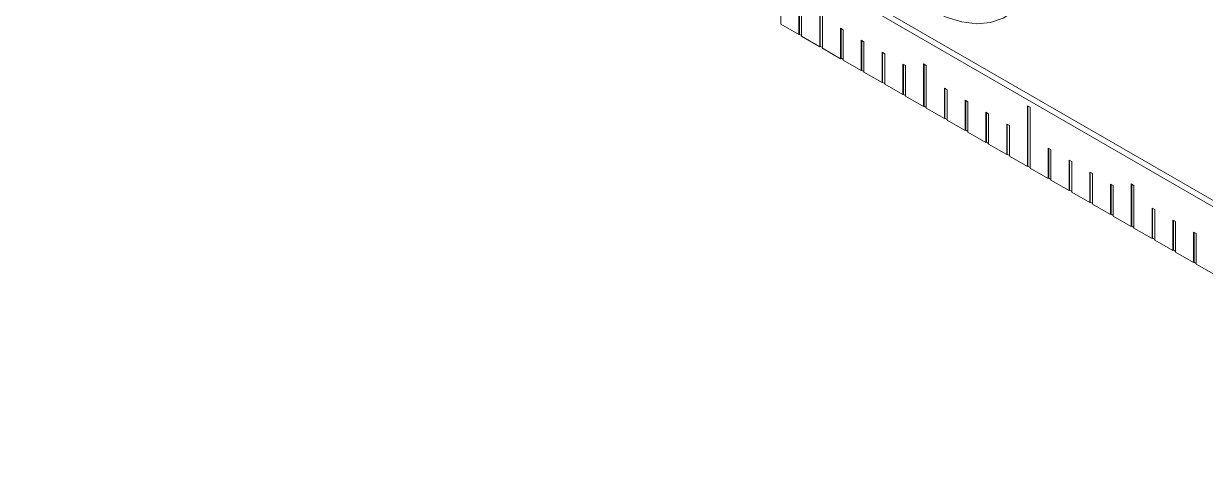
# Model space of a CAD drawing. Header units: millimetres. Extents: x 2 to 278, y 1 to 215.
# Drawn here: x 172.35 to 192.46, y 174.92 to 182.66 of the extents above; entities that cross this region are included whole.
import ezdxf

# ---------------------------------------------------------------- set-up
doc = ezdxf.new("R2010")
doc.units = ezdxf.units.MM

msp = doc.modelspace()

# ---------------------------------------------------------------- linework, layer by layer
at = {"color": 7, "linetype": 'Continuous', "lineweight": 0}
for p, q in [((161.262, 197.735), (267.328, 136.505)), ((161.172, 197.683), (267.238, 136.453)), ((185.898, 182.268), (185.898, 183.305)), ((185.907, 182.274), (185.907, 183.3)), ((185.943, 182.243), (185.943, 183.28)), ((185.236, 182.651), (185.236, 183.169)), ((185.544, 182.473), (185.544, 182.991)), ((185.553, 182.478), (185.553, 182.986)), ((185.589, 182.447), (185.589, 182.965)), ((185.236, 182.651), (185.544, 182.473)), ((185.553, 182.478), (185.544, 182.473)), ((185.553, 182.478), (185.589, 182.457)), ((185.589, 182.447), (185.898, 182.268)), ((186.252, 182.583), (186.296, 182.557)), ((186.252, 182.064), (186.252, 182.583)), ((186.261, 182.07), (186.261, 182.578)), ((186.296, 182.038), (186.296, 182.557)), ((185.907, 182.274), (185.898, 182.268)), ((185.907, 182.274), (185.943, 182.253)), ((186.605, 182.379), (186.65, 182.353)), ((186.605, 181.86), (186.605, 182.379)), ((186.614, 181.865), (186.614, 182.374)), ((186.65, 181.834), (186.65, 182.353)), ((185.943, 182.243), (186.252, 182.064)), ((186.261, 182.07), (186.252, 182.064)), ((186.261, 182.07), (186.296, 182.049)), ((186.959, 182.175), (187.004, 182.149)), ((186.959, 181.656), (186.959, 182.175)), ((186.968, 181.661), (186.968, 182.169)), ((187.004, 181.63), (187.004, 182.149)), ((186.296, 182.038), (186.605, 181.86)), ((186.614, 181.865), (186.605, 181.86)), ((186.614, 181.865), (186.65, 181.845)), ((187.312, 181.971), (187.357, 181.945)), ((187.312, 181.452), (187.312, 181.971)), ((187.321, 181.457), (187.321, 181.965)), ((187.357, 181.426), (187.357, 181.945)), ((187.666, 181.974), (187.711, 181.948)), ((187.666, 181.248), (187.666, 181.974)), ((187.675, 181.253), (187.675, 181.969)), ((187.711, 181.222), (187.711, 181.948)), ((186.65, 181.834), (186.959, 181.656)), ((186.968, 181.661), (186.959, 181.656)), ((186.968, 181.661), (187.004, 181.641)), ((187.004, 181.63), (187.312, 181.452)), ((187.321, 181.457), (187.312, 181.452)), ((187.321, 181.457), (187.357, 181.437)), ((188.019, 181.562), (188.064, 181.536)), ((188.019, 181.044), (188.019, 181.562)), ((188.028, 181.049), (188.028, 181.557)), ((188.064, 181.018), (188.064, 181.536)), ((187.357, 181.426), (187.666, 181.248)), ((187.675, 181.253), (187.666, 181.248)), ((187.675, 181.253), (187.711, 181.232)), ((188.373, 181.358), (188.418, 181.332)), ((188.373, 180.84), (188.373, 181.358)), ((188.382, 180.845), (188.382, 181.353)), ((188.418, 180.814), (188.418, 181.332)), ((189.434, 181.264), (189.478, 181.239)), ((189.434, 180.227), (189.434, 181.264)), ((189.442, 180.233), (189.442, 181.259)), ((187.711, 181.222), (188.019, 181.044)), ((188.028, 181.049), (188.019, 181.044)), ((188.028, 181.049), (188.064, 181.028)), ((188.726, 181.154), (188.771, 181.128)), ((188.726, 180.636), (188.726, 181.154)), ((188.735, 180.641), (188.735, 181.149)), ((188.771, 180.61), (188.771, 181.128)), ((189.478, 180.202), (189.478, 181.239)), ((188.064, 181.018), (188.373, 180.84)), ((188.382, 180.845), (188.373, 180.84)), ((188.382, 180.845), (188.418, 180.824)), ((189.08, 180.95), (189.125, 180.924)), ((189.08, 180.432), (189.08, 180.95)), ((189.089, 180.437), (189.089, 180.945)), ((189.125, 180.406), (189.125, 180.924)), ((188.418, 180.814), (188.726, 180.636)), ((188.735, 180.641), (188.726, 180.636)), ((188.735, 180.641), (188.771, 180.62)), ((188.771, 180.61), (189.08, 180.432)), ((189.089, 180.437), (189.08, 180.432)), ((189.089, 180.437), (189.125, 180.416)), ((189.787, 180.542), (189.832, 180.516)), ((189.787, 180.023), (189.787, 180.542)), ((189.796, 180.029), (189.796, 180.537)), ((189.832, 179.997), (189.832, 180.516)), ((189.125, 180.406), (189.434, 180.227)), ((190.141, 180.338), (190.186, 180.312)), ((190.141, 179.819), (190.141, 180.338)), ((190.15, 179.824), (190.15, 180.333)), ((190.186, 179.793), (190.186, 180.312)), ((189.442, 180.233), (189.434, 180.227)), ((189.442, 180.233), (189.478, 180.212)), ((189.478, 180.202), (189.787, 180.023)), ((190.494, 180.134), (190.539, 180.108)), ((190.494, 179.615), (190.494, 180.134)), ((190.503, 179.62), (190.503, 180.128)), ((190.539, 179.589), (190.539, 180.108)), ((189.796, 180.029), (189.787, 180.023)), ((189.796, 180.029), (189.832, 180.008)), ((189.832, 179.997), (190.141, 179.819)), ((190.848, 179.93), (190.893, 179.904)), ((190.848, 179.411), (190.848, 179.93)), ((190.857, 179.416), (190.857, 179.924)), ((190.893, 179.385), (190.893, 179.904)), ((191.201, 179.933), (191.246, 179.907)), ((191.201, 179.207), (191.201, 179.933)), ((191.21, 179.212), (191.21, 179.928)), ((191.246, 179.181), (191.246, 179.907)), ((190.15, 179.824), (190.141, 179.819)), ((190.15, 179.824), (190.186, 179.804)), ((190.186, 179.793), (190.494, 179.615)), ((190.503, 179.62), (190.494, 179.615)), ((190.503, 179.62), (190.539, 179.6)), ((190.539, 179.589), (190.848, 179.411)), ((191.555, 179.521), (191.6, 179.495)), ((191.555, 179.003), (191.555, 179.521)), ((191.564, 179.008), (191.564, 179.516)), ((191.6, 178.977), (191.6, 179.495)), ((190.857, 179.416), (190.848, 179.411)), ((190.857, 179.416), (190.893, 179.396)), ((190.893, 179.385), (191.201, 179.207)), ((191.908, 179.317), (191.953, 179.291)), ((191.908, 178.799), (191.908, 179.317)), ((191.917, 178.804), (191.917, 179.312)), ((191.953, 178.773), (191.953, 179.291)), ((191.21, 179.212), (191.201, 179.207)), ((191.21, 179.212), (191.246, 179.191)), ((191.246, 179.181), (191.555, 179.003)), ((192.262, 179.113), (192.307, 179.087)), ((192.262, 178.595), (192.262, 179.113)), ((192.271, 178.6), (192.271, 179.108)), ((192.307, 178.569), (192.307, 179.087)), ((191.564, 179.008), (191.555, 179.003)), ((191.564, 179.008), (191.6, 178.987)), ((191.6, 178.977), (191.908, 178.799)), ((191.917, 178.804), (191.908, 178.799)), ((191.917, 178.804), (191.953, 178.783)), ((191.953, 178.773), (192.262, 178.595)), ((192.271, 178.6), (192.262, 178.595)), ((192.271, 178.6), (192.307, 178.579)), ((192.307, 178.569), (192.615, 178.391))]:
    msp.add_line(p, q, dxfattribs=at)
at = {"color": 7, "linetype": 'Continuous', "lineweight": 0, "flags": 128}
msp.add_lwpolyline([(187.778, 182.905), (188.05, 182.771), (188.315, 182.688), (188.569, 182.656), (188.805, 182.678), (189.018, 182.751), (189.203, 182.874), (189.357, 183.046), (189.475, 183.261), (189.555, 183.515), (189.596, 183.803), (189.596, 184.118), (189.555, 184.452), (189.475, 184.799), (189.357, 185.151), (189.203, 185.499), (189.018, 185.837), (188.805, 186.156), (188.569, 186.45), (188.315, 186.711), (188.05, 186.934), (187.778, 187.115)], dxfattribs=at)

doc.saveas('drawing.dxf')
